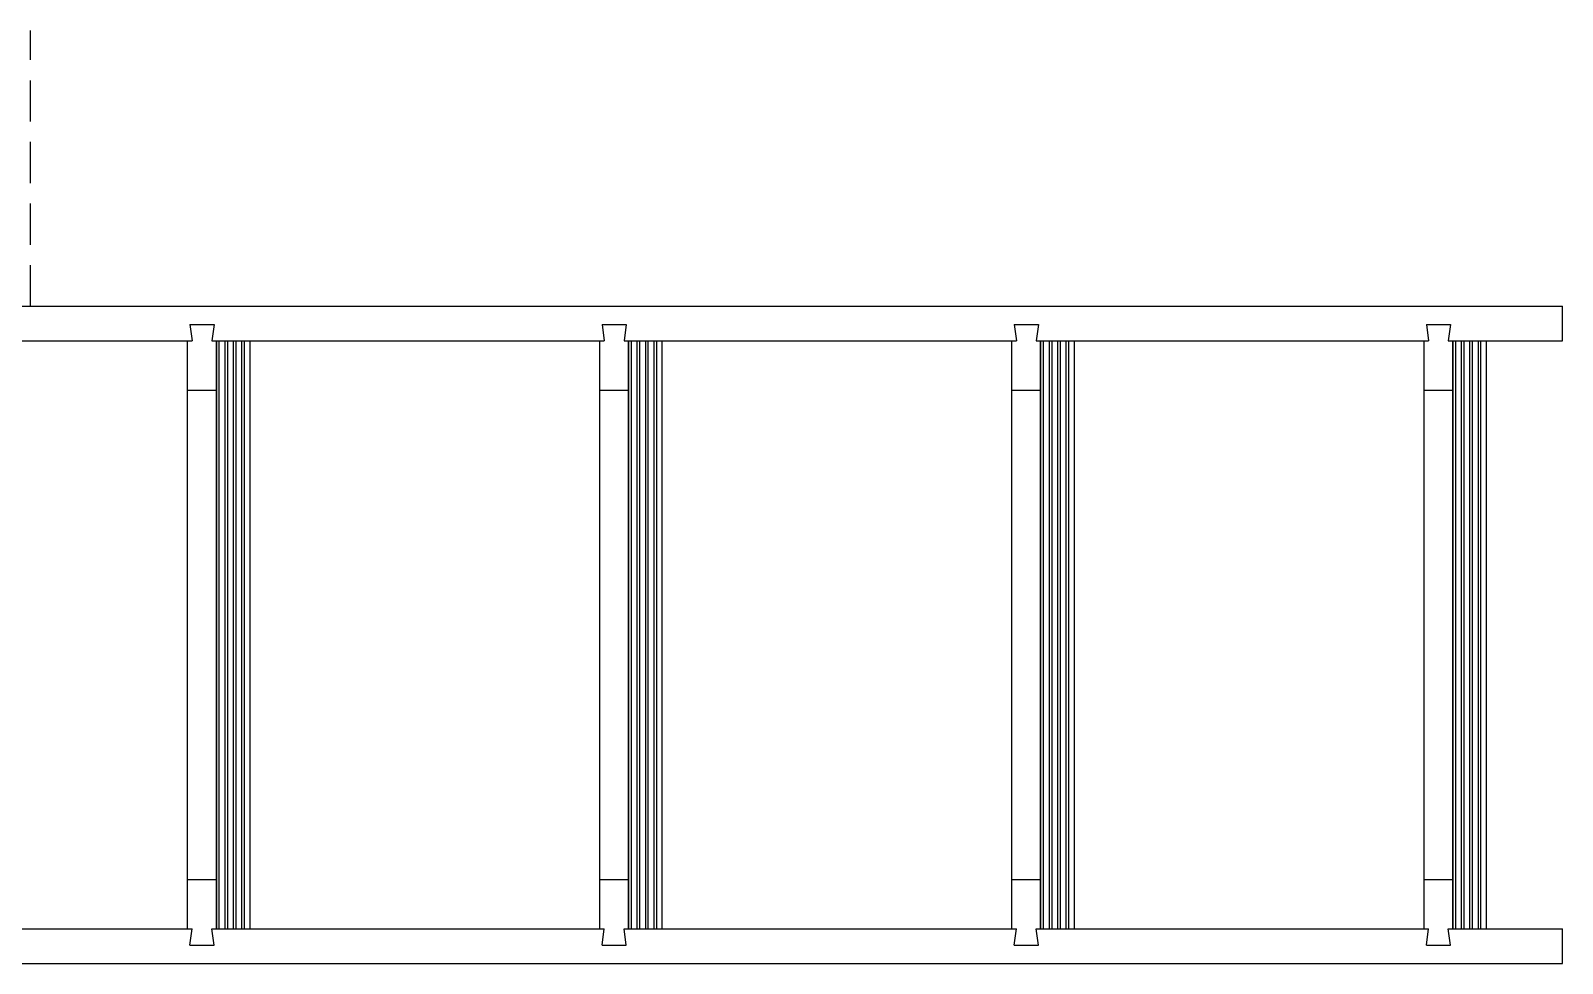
# Model space of a CAD drawing. Extents: x 216 to 4624, y 67 to 3629.
# Drawn here: x 3690 to 4623, y 793 to 1361 of the extents above; entities that cross this region are included whole.
import ezdxf

# ---------------------------------------------------------------- set-up
doc = ezdxf.new("R2010")
doc.units = 0
doc.header["$LTSCALE"] = 100
doc.header["$MEASUREMENT"] = 0
doc.linetypes.add('HIDDEN', pattern=[0.375, 0.25, -0.125])
doc.layers.get('0').update_dxf_attribs({"linetype": 'CONTINUOUS'})
doc.layers.add('SKJULT', color=7, linetype='HIDDEN')

msp = doc.modelspace()

# ---------------------------------------------------------------- linework, layer by layer
at = {"color": 7, "linetype": 'CONTINUOUS'}
for p, q in [((2725.16, 1192.75), (4622.99, 1192.75)), ((3787.15, 1181.75), (3801.85, 1181.75)), ((3787.15, 1181.75), (3788.49, 1171.75)), ((3801.85, 1181.75), (3800.52, 1171.75)), ((4038.15, 1181.75), (4039.49, 1171.75)), ((4038.15, 1181.75), (4052.85, 1181.75)), ((4052.85, 1181.75), (4051.52, 1171.75)), ((4289.15, 1181.75), (4303.85, 1181.75)), ((4289.15, 1181.75), (4290.49, 1171.75)), ((4303.85, 1181.75), (4302.52, 1171.75)), ((4540.15, 1181.75), (4554.85, 1181.75)), ((4540.15, 1181.75), (4541.49, 1171.75)), ((4554.85, 1181.75), (4553.52, 1171.75)), ((3549.51, 1171.75), (3788.49, 1171.75)), ((3785.75, 1011.59), (3785.75, 1171.75)), ((3800.52, 1171.75), (4039.49, 1171.75)), ((3803.25, 1011.59), (3803.25, 1171.75)), ((3803.45, 1011.59), (3803.45, 1171.75)), ((3805.04, 1011.59), (3805.04, 1171.75)), ((3808.58, 1011.59), (3808.58, 1171.75)), ((3810.17, 1011.59), (3810.17, 1171.75)), ((3813.71, 1011.59), (3813.71, 1171.75)), ((3815.3, 1011.59), (3815.3, 1171.75)), ((3818.84, 1011.59), (3818.84, 1171.75)), ((3820.43, 1011.59), (3820.43, 1171.75)), ((3823.81, 1011.59), (3823.81, 1171.75)), ((4036.75, 1011.59), (4036.75, 1171.75)), ((4051.52, 1171.75), (4290.49, 1171.75)), ((4054.25, 1011.59), (4054.25, 1171.75)), ((4054.45, 1011.59), (4054.45, 1171.75)), ((4056.04, 1011.59), (4056.04, 1171.75)), ((4059.58, 1011.59), (4059.58, 1171.75)), ((4061.17, 1011.59), (4061.17, 1171.75)), ((4064.71, 1011.59), (4064.71, 1171.75)), ((4066.3, 1011.59), (4066.3, 1171.75)), ((4069.84, 1011.59), (4069.84, 1171.75)), ((4071.43, 1011.59), (4071.43, 1171.75)), ((4074.81, 1011.59), (4074.81, 1171.75)), ((4287.75, 1011.59), (4287.75, 1171.75)), ((4302.52, 1171.75), (4541.49, 1171.75)), ((4305.25, 1011.59), (4305.25, 1171.75)), ((4305.45, 1011.59), (4305.45, 1171.75)), ((4307.04, 1011.59), (4307.04, 1171.75)), ((4310.58, 1011.59), (4310.58, 1171.75)), ((4312.17, 1011.59), (4312.17, 1171.75)), ((4315.71, 1011.59), (4315.71, 1171.75)), ((4317.3, 1011.59), (4317.3, 1171.75)), ((4320.84, 1011.59), (4320.84, 1171.75)), ((4322.43, 1011.59), (4322.43, 1171.75)), ((4325.81, 1011.59), (4325.81, 1171.75)), ((4538.75, 1011.59), (4538.75, 1171.75)), ((4553.52, 1171.75), (4622.99, 1171.75)), ((4556.25, 1011.59), (4556.25, 1171.75)), ((4556.45, 1011.59), (4556.45, 1171.75)), ((4558.04, 1011.59), (4558.04, 1171.75)), ((4561.58, 1011.59), (4561.58, 1171.75)), ((4563.17, 1011.59), (4563.17, 1171.75)), ((4566.71, 1011.59), (4566.71, 1171.75)), ((4568.3, 1011.59), (4568.3, 1171.75)), ((4571.84, 1011.59), (4571.84, 1171.75)), ((4573.43, 1011.59), (4573.43, 1171.75)), ((4576.81, 1011.59), (4576.81, 1171.75)), ((3785.75, 1141.75), (3803.25, 1141.75)), ((4036.75, 1141.75), (4054.25, 1141.75)), ((4287.75, 1141.75), (4305.25, 1141.75)), ((4538.75, 1141.75), (4556.25, 1141.75)), ((3785.75, 813.75), (3785.75, 1011.59)), ((3803.25, 813.75), (3803.25, 1011.59)), ((3803.45, 813.75), (3803.45, 1011.59)), ((3805.04, 813.75), (3805.04, 1011.59)), ((3808.58, 813.75), (3808.58, 1011.59)), ((3810.17, 813.75), (3810.17, 1011.59)), ((3813.71, 813.75), (3813.71, 1011.59)), ((3815.3, 813.75), (3815.3, 1011.59)), ((3818.84, 813.75), (3818.84, 1011.59)), ((3820.43, 813.75), (3820.43, 1011.59)), ((3823.81, 813.75), (3823.81, 1011.59)), ((4036.75, 813.75), (4036.75, 1011.59)), ((4054.25, 813.75), (4054.25, 1011.59)), ((4054.45, 813.75), (4054.45, 1011.59)), ((4056.04, 813.75), (4056.04, 1011.59)), ((4059.58, 813.75), (4059.58, 1011.59)), ((4061.17, 813.75), (4061.17, 1011.59)), ((4064.71, 813.75), (4064.71, 1011.59)), ((4066.3, 813.75), (4066.3, 1011.59)), ((4069.84, 813.75), (4069.84, 1011.59)), ((4071.43, 813.75), (4071.43, 1011.59)), ((4074.81, 813.75), (4074.81, 1011.59)), ((4287.75, 813.75), (4287.75, 1011.59)), ((4305.25, 813.75), (4305.25, 1011.59)), ((4305.45, 813.75), (4305.45, 1011.59)), ((4307.04, 813.75), (4307.04, 1011.59)), ((4310.58, 813.75), (4310.58, 1011.59)), ((4312.17, 813.75), (4312.17, 1011.59)), ((4315.71, 813.75), (4315.71, 1011.59)), ((4317.3, 813.75), (4317.3, 1011.59)), ((4320.84, 813.75), (4320.84, 1011.59)), ((4322.43, 813.75), (4322.43, 1011.59)), ((4325.81, 813.75), (4325.81, 1011.59)), ((4538.75, 813.75), (4538.75, 1011.59)), ((4556.25, 813.75), (4556.25, 1011.59)), ((4556.45, 813.75), (4556.45, 1011.59)), ((4558.04, 813.75), (4558.04, 1011.59)), ((4561.58, 813.75), (4561.58, 1011.59)), ((4563.17, 813.75), (4563.17, 1011.59)), ((4566.71, 813.75), (4566.71, 1011.59)), ((4568.3, 813.75), (4568.3, 1011.59)), ((4571.84, 813.75), (4571.84, 1011.59)), ((4573.43, 813.75), (4573.43, 1011.59)), ((4576.81, 813.75), (4576.81, 1011.59)), ((3785.75, 843.75), (3803.25, 843.75)), ((4036.75, 843.75), (4054.25, 843.75)), ((4287.75, 843.75), (4305.25, 843.75)), ((4538.75, 843.75), (4556.25, 843.75)), ((3549.51, 813.75), (3788.49, 813.75)), ((3787.15, 803.75), (3788.49, 813.75)), ((3801.85, 803.75), (3800.52, 813.75)), ((3800.52, 813.75), (4039.49, 813.75)), ((4038.15, 803.75), (4039.49, 813.75)), ((4052.85, 803.75), (4051.52, 813.75)), ((4051.52, 813.75), (4290.49, 813.75)), ((4289.15, 803.75), (4290.49, 813.75)), ((4303.85, 803.75), (4302.52, 813.75)), ((4302.52, 813.75), (4541.49, 813.75)), ((4540.15, 803.75), (4541.49, 813.75)), ((4554.85, 803.75), (4553.52, 813.75)), ((4553.52, 813.75), (4622.99, 813.75)), ((3787.15, 803.75), (3801.85, 803.75)), ((4038.15, 803.75), (4052.85, 803.75)), ((4289.15, 803.75), (4303.85, 803.75)), ((4540.15, 803.75), (4554.85, 803.75)), ((2725.16, 792.75), (4622.99, 792.75))]:
    msp.add_line(p, q, dxfattribs=at)
at = {"color": 7}
for p, q in [((4622.99, 1171.75), (4622.99, 1192.75)), ((4622.99, 792.75), (4622.99, 813.75))]:
    msp.add_line(p, q, dxfattribs=at)
at = {"layer": 'SKJULT', "color": 7}
msp.add_line((3690.13, 1192.75), (3690.13, 1360.53), dxfattribs=at)

doc.saveas('drawing.dxf')
